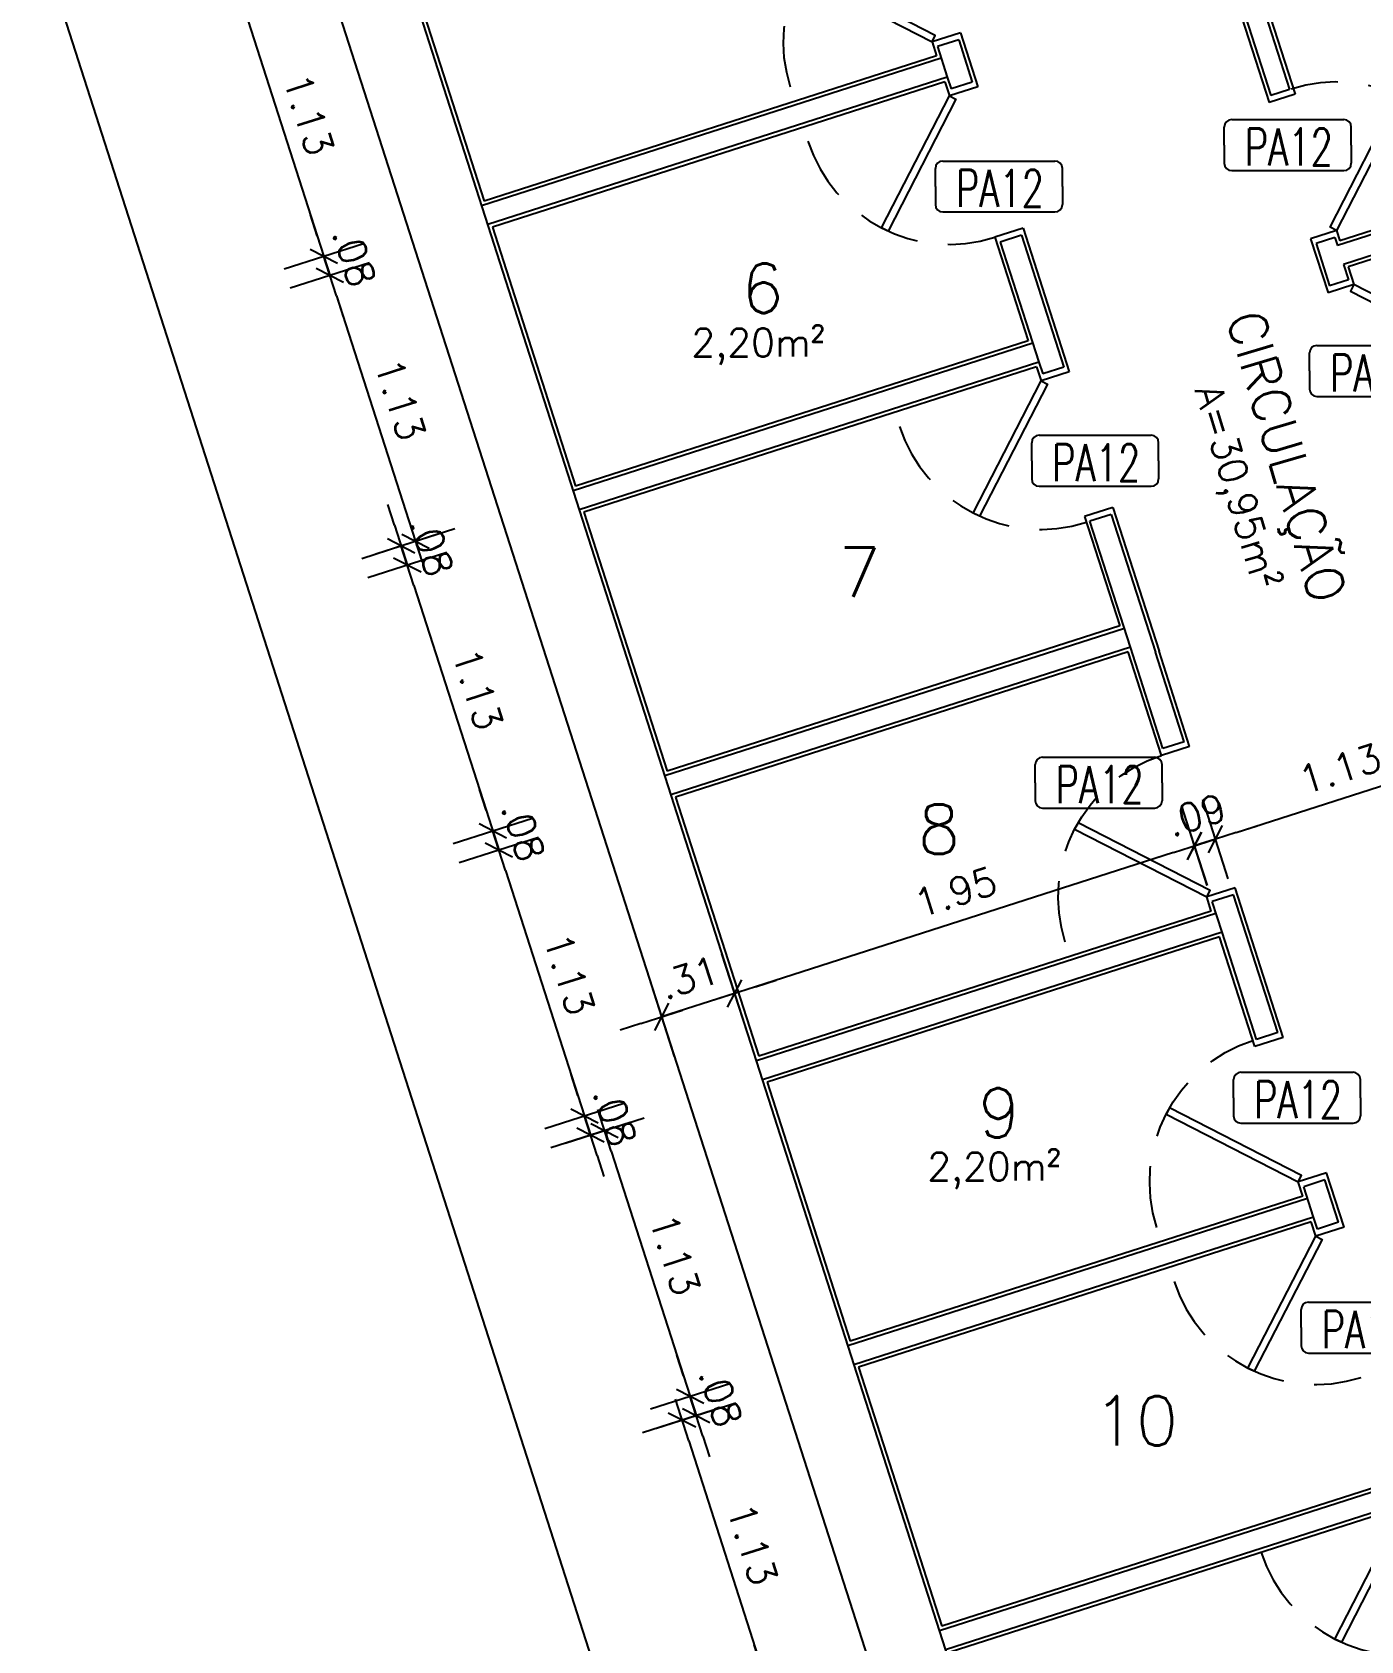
# Model space of a CAD drawing. Header units: millimetres. Extents: x -184.9 to -112.9, y 0.4 to 45.1.
# Drawn here: x -175.64 to -170.27, y 16.7 to 23.2 of the extents above; entities that cross this region are included whole.
import ezdxf
from ezdxf.enums import TextEntityAlignment as Align

# ---------------------------------------------------------------- set-up
doc = ezdxf.new("R2010")
doc.units = ezdxf.units.MM
doc.linetypes.add('HIDDEN', pattern=[0.375, 0.25, -0.125])
for name, color, linetype in [('COTA', 11, 'Continuous'), ('ESQUADRIA', 2, 'Continuous'), ('ESQUADRIA CT', 2, 'Continuous'), ('HACHURIA', 11, 'Continuous'), ('INDICACOES', 2, 'Continuous'), ('PAREDE', 7, 'Continuous'), ('TEXTO 1', 3, 'Continuous'), ('TEXTO 2', 2, 'Continuous')]:
    doc.layers.add(name, color=color, linetype=linetype)
doc.styles.add('ROMANS', font='romans.shx')
doc.dimstyles.new('Copy of TICK75', dxfattribs={"dimtxt": 0.1125, "dimasz": 0.088, "dimexe": 0.18, "dimexo": 0.0625, "dimgap": 0.079, "dimtad": 1, "dimrnd": 0.005, "dimzin": 4, "dimdsep": 46, "dimtxsty": 'ROMANS', "dimblk1": 'TICK', "dimblk2": 'TICK', "dimsah": 1, "dimcen": 0.09, "dimse1": 1, "dimse2": 1, "dimclrd": 256, "dimclrt": 2, "dimaunit": 1, "dimadec": 0, "dimazin": 0, "dimtfac": 1, "dimtix": 1, "dimtmove": 2, "dimatfit": 3, "dimldrblk": 'TICK', "dimfxl": 1, "dimtolj": 1, "dimtzin": 0, "dimlwd": -1, "dimarcsym": 0})
doc.dimstyles.new('TICK75', dxfattribs={"dimtxt": 0.1125, "dimasz": 0.088, "dimexe": 0.18, "dimexo": 0.0625, "dimgap": 0.061, "dimtad": 1, "dimrnd": 0.005, "dimzin": 4, "dimdsep": 46, "dimtxsty": 'ROMANS', "dimblk1": 'TICK', "dimblk2": 'TICK', "dimsah": 1, "dimcen": 0.09, "dimse1": 1, "dimse2": 1, "dimclrt": 2, "dimaunit": 1, "dimadec": 0, "dimazin": 0, "dimtfac": 1, "dimtix": 1, "dimtmove": 2, "dimatfit": 3, "dimldrblk": 'TICK', "dimfxl": 1, "dimtolj": 1, "dimtzin": 0, "dimarcsym": 0})

# ---------------------------------------------------------------- blocks, each defined once
blk = doc.blocks.new('TICK')
at = {"layer": 'COTA'}
for p, q in [((0, 1.908), (0, -1.908)), ((-1, 0), (1, 0))]:
    blk.add_line(p, q, dxfattribs=at)
at = {"layer": 'COTA', "color": 2}
blk.add_line((0.5, 0.5), (-0.5, -0.5), dxfattribs=at)
blk = doc.blocks.new('*D249')
at = {"layer": 'COTA', "color": 0, "lineweight": -2}
for p, q in [((-172.6932, 16.5991), (-172.7201, 16.6829)), ((-172.6663, 16.5153), (-172.6419, 16.4391)), ((-172.615, 16.3553), (-172.5881, 16.2716))]:
    blk.add_line(p, q, dxfattribs=at)
at = {"layer": 'Defpoints', "color": 0}
for p in [(-171.9717, 16.7383), (-171.9473, 16.6621), (-172.6419, 16.4391)]:
    blk.add_point(p, dxfattribs=at)
at = {"layer": 'COTA', "color": 0, "lineweight": -2, "xscale": 0.08800000000000001, "yscale": 0.08800000000000001, "zscale": 0.08800000000000001}
for p, rotation in [((-172.6663, 16.5153), 287.8004388985202), ((-172.6419, 16.4391), 107.8004388985202)]:
    blk.add_blockref('TICK', p, dxfattribs=dict(at, rotation=rotation))
at = {"layer": 'COTA', "color": 2, "insert": (-172.5424, 16.5131), "char_height": 0.1125, "attachment_point": 5, "rotation": 287.80044, "style": 'ROMANS'}
blk.add_mtext('\\A1;.08', dxfattribs=at)
blk = doc.blocks.new('P60')
at = {"layer": 'ESQUADRIA CT'}
blk.add_lwpolyline([(-0.4444, 0.4031), (-0.4243, 0.4243), (0, 0), (-0.0206, -0.0206), (-0.4444, 0.4031)], dxfattribs=at)
at = {"layer": 'ESQUADRIA CT', "color": 1, "linetype": 'HIDDEN'}
blk.add_arc((0, 0), 0.6, 90, 180, dxfattribs=at)
blk = doc.blocks.new('IND ESQUADRIAS')
for p, q in [((-0.2266, 0.206), (0.2266, 0.206)), ((-0.2564, 0.103), (-0.2564, 0.1762)), ((0.2564, 0.103), (0.2564, 0.1762)), ((-0.2564, 0.103), (-0.2564, 0.0298)), ((0.2564, 0.103), (0.2564, 0.0298)), ((-0.2266, 0), (0.2266, 0))]:
    blk.add_line(p, q)
for centre, start, end in [((-0.2266, 0.1762), 90, 180), ((0.2266, 0.1762), 0, 90), ((-0.2266, 0.0298), 180, 270), ((0.2266, 0.0298), 270, 0)]:
    blk.add_arc(centre, 0.0298, start, end)
at = {"linetype": 'ByBlock', "style": 'ROMANS', "width": 0.7}
blk.add_attdef('P01', text='', height=0.15, dxfattribs=at).set_placement((0.0041, -0.0248), align=Align.BOTTOM_CENTER)
blk = doc.blocks.new('*D146')
at = {"layer": 'COTA', "color": 0, "lineweight": -2}
blk.add_line((-170.7729, 19.9655), (-169.8633, 20.2576), dxfattribs=at)
at = {"layer": 'Defpoints', "color": 0}
for p in [(-169.7795, 20.2845), (-169.5285, 19.5026), (-170.6056, 19.1567)]:
    blk.add_point(p, dxfattribs=at)
at = {"layer": 'COTA', "color": 0, "lineweight": -2, "xscale": 0.08800000000000001, "yscale": 0.08800000000000001, "zscale": 0.08800000000000001}
for p, rotation in [((-169.7795, 20.2845), 17.80043889851428), ((-170.8567, 19.9386), 197.8004388985143)]:
    blk.add_blockref('TICK', p, dxfattribs=dict(at, rotation=rotation))
at = {"layer": 'COTA', "color": 2, "insert": (-170.354, 20.2232), "char_height": 0.1125, "attachment_point": 5, "rotation": 17.80044, "style": 'ROMANS'}
blk.add_mtext('\\A1;1.13', dxfattribs=at)
blk = doc.blocks.new('*D112')
at = {"layer": 'COTA', "color": 0, "lineweight": -2}
for p, q in [((-172.7992, 19.3154), (-173.0943, 19.2206)), ((-172.7154, 19.3423), (-172.6316, 19.3692)), ((-173.1781, 19.1937), (-173.2619, 19.1668))]:
    blk.add_line(p, q, dxfattribs=at)
at = {"layer": 'Defpoints', "color": 0}
for p in [(-173.0943, 19.2206), (-173.0943, 19.2206), (-172.7563, 19.182)]:
    blk.add_point(p, dxfattribs=at)
at = {"layer": 'COTA', "color": 0, "lineweight": -2, "xscale": 0.08800000000000001, "yscale": 0.08800000000000001, "zscale": 0.08800000000000001}
for p, rotation in [((-172.7992, 19.3154), 197.8004388985229), ((-173.0943, 19.2206), 17.80043889852288)]:
    blk.add_blockref('TICK', p, dxfattribs=dict(at, rotation=rotation))
at = {"layer": 'COTA', "color": 2, "insert": (-172.9826, 19.3797), "char_height": 0.1125, "attachment_point": 5, "rotation": 17.80044, "style": 'ROMANS'}
blk.add_mtext('\\A1;.31', dxfattribs=at)
blk = doc.blocks.new('*D111')
at = {"layer": 'COTA', "color": 0, "lineweight": -2}
blk.add_line((-171.0263, 19.8846), (-172.7154, 19.3423), dxfattribs=at)
at = {"layer": 'Defpoints', "color": 0}
for p in [(-170.8702, 19.6862), (-172.7992, 19.3154), (-172.7115, 19.0425)]:
    blk.add_point(p, dxfattribs=at)
at = {"layer": 'COTA', "color": 0, "lineweight": -2, "xscale": 0.08800000000000001, "yscale": 0.08800000000000001, "zscale": 0.08800000000000001}
for p, rotation in [((-170.9425, 19.9115), 17.80043889852326), ((-172.7992, 19.3154), 197.8004388985233)]:
    blk.add_blockref('TICK', p, dxfattribs=dict(at, rotation=rotation))
at = {"layer": 'COTA', "color": 2, "insert": (-171.9067, 19.7251), "char_height": 0.1125, "attachment_point": 5, "rotation": 17.80044, "style": 'ROMANS'}
blk.add_mtext('\\A1;1.95', dxfattribs=at)
blk = doc.blocks.new('*D110')
at = {"layer": 'COTA', "color": 0, "lineweight": -2}
for p, q in [((-170.7729, 19.9655), (-170.6891, 19.9924)), ((-170.8567, 19.9386), (-170.9424, 19.9111)), ((-171.0262, 19.8842), (-171.11, 19.8573))]:
    blk.add_line(p, q, dxfattribs=at)
at = {"layer": 'Defpoints', "color": 0}
for p in [(-170.9424, 19.9111), (-170.7845, 19.7137), (-170.8702, 19.6862)]:
    blk.add_point(p, dxfattribs=at)
at = {"layer": 'COTA', "color": 0, "lineweight": -2, "xscale": 0.08800000000000001, "yscale": 0.08800000000000001, "zscale": 0.08800000000000001}
for p, rotation in [((-170.9424, 19.9111), 17.80043889852488), ((-170.8567, 19.9386), 197.8004388985249)]:
    blk.add_blockref('TICK', p, dxfattribs=dict(at, rotation=rotation))
at = {"layer": 'COTA', "color": 2, "insert": (-170.9354, 20.0365), "char_height": 0.1125, "attachment_point": 5, "rotation": 17.80044, "style": 'ROMANS'}
blk.add_mtext('\\A1;.09', dxfattribs=at)
blk = doc.blocks.new('*D57')
at = {"layer": 'COTA', "color": 0, "lineweight": -2}
blk.add_line((-172.9849, 17.5074), (-172.6932, 16.5991), dxfattribs=at)
at = {"layer": 'Defpoints', "color": 0}
for p in [(-172.3172, 17.8142), (-171.9717, 16.7383), (-172.6663, 16.5153)]:
    blk.add_point(p, dxfattribs=at)
at = {"layer": 'COTA', "color": 0, "lineweight": -2, "xscale": 0.08800000000000001, "yscale": 0.08800000000000001, "zscale": 0.08800000000000001}
for p, rotation in [((-173.0118, 17.5912), 107.8004388985332), ((-172.6663, 16.5153), 287.8004388985332)]:
    blk.add_blockref('TICK', p, dxfattribs=dict(at, rotation=rotation))
at = {"layer": 'COTA', "color": 2, "insert": (-172.7274, 17.0891), "char_height": 0.1125, "attachment_point": 5, "rotation": 287.80044, "style": 'ROMANS'}
blk.add_mtext('\\A1;1.13', dxfattribs=at)
blk = doc.blocks.new('*D56')
at = {"layer": 'COTA', "color": 0, "lineweight": -2}
for p, q in [((-173.006, 17.7695), (-173.0329, 17.8533)), ((-172.9791, 17.6857), (-172.9546, 17.6095)), ((-172.9277, 17.5258), (-172.9008, 17.442))]:
    blk.add_line(p, q, dxfattribs=at)
at = {"layer": 'Defpoints', "color": 0}
for p in [(-172.3416, 17.8904), (-172.3172, 17.8142), (-172.9546, 17.6095)]:
    blk.add_point(p, dxfattribs=at)
at = {"layer": 'COTA', "color": 0, "lineweight": -2, "xscale": 0.08800000000000001, "yscale": 0.08800000000000001, "zscale": 0.08800000000000001}
for p, rotation in [((-172.9791, 17.6857), 287.8004388985412), ((-172.9546, 17.6095), 107.8004388985412)]:
    blk.add_blockref('TICK', p, dxfattribs=dict(at, rotation=rotation))
at = {"layer": 'COTA', "color": 2, "insert": (-172.8552, 17.6835), "char_height": 0.1125, "attachment_point": 5, "rotation": 287.80044, "style": 'ROMANS'}
blk.add_mtext('\\A1;.08', dxfattribs=at)
blk = doc.blocks.new('*D55')
at = {"layer": 'COTA', "color": 0, "lineweight": -2}
blk.add_line((-173.2976, 18.6778), (-173.006, 17.7695), dxfattribs=at)
at = {"layer": 'Defpoints', "color": 0}
for p in [(-172.6871, 18.9663), (-172.3416, 17.8904), (-172.9791, 17.6857)]:
    blk.add_point(p, dxfattribs=at)
at = {"layer": 'COTA', "color": 0, "lineweight": -2, "xscale": 0.08800000000000001, "yscale": 0.08800000000000001, "zscale": 0.08800000000000001}
for p, rotation in [((-173.3245, 18.7616), 107.8004388985332), ((-172.9791, 17.6857), 287.8004388985332)]:
    blk.add_blockref('TICK', p, dxfattribs=dict(at, rotation=rotation))
at = {"layer": 'COTA', "color": 2, "insert": (-173.0402, 18.2595), "char_height": 0.1125, "attachment_point": 5, "rotation": 287.80044, "style": 'ROMANS'}
blk.add_mtext('\\A1;1.13', dxfattribs=at)
blk = doc.blocks.new('*D54')
at = {"layer": 'COTA', "color": 0, "lineweight": -2}
for p, q in [((-173.433, 18.9032), (-173.4599, 18.987)), ((-173.4061, 18.8194), (-173.3817, 18.7433)), ((-173.3548, 18.6595), (-173.3279, 18.5757))]:
    blk.add_line(p, q, dxfattribs=at)
at = {"layer": 'Defpoints', "color": 0}
for p in [(-172.7687, 19.0241), (-172.6871, 18.9663), (-173.3817, 18.7433)]:
    blk.add_point(p, dxfattribs=at)
at = {"layer": 'COTA', "color": 0, "lineweight": -2, "xscale": 0.08800000000000001, "yscale": 0.08800000000000001, "zscale": 0.08800000000000001}
for p, rotation in [((-173.4061, 18.8194), 287.8004388985388), ((-173.3817, 18.7433), 107.8004388985388)]:
    blk.add_blockref('TICK', p, dxfattribs=dict(at, rotation=rotation))
at = {"layer": 'COTA', "color": 2, "insert": (-173.2823, 18.8172), "char_height": 0.1125, "attachment_point": 5, "rotation": 287.80044, "style": 'ROMANS'}
blk.add_mtext('\\A1;.08', dxfattribs=at)
blk = doc.blocks.new('*D53')
at = {"layer": 'COTA', "color": 0, "lineweight": -2}
blk.add_line((-173.7247, 19.8116), (-173.433, 18.9032), dxfattribs=at)
at = {"layer": 'Defpoints', "color": 0}
for p in [(-173.057, 20.1184), (-172.7687, 19.0241), (-173.4061, 18.8194)]:
    blk.add_point(p, dxfattribs=at)
at = {"layer": 'COTA', "color": 0, "lineweight": -2, "xscale": 0.08800000000000001, "yscale": 0.08800000000000001, "zscale": 0.08800000000000001}
for p, rotation in [((-173.7516, 19.8953), 107.8004388985336), ((-173.4061, 18.8194), 287.8004388985335)]:
    blk.add_blockref('TICK', p, dxfattribs=dict(at, rotation=rotation))
at = {"layer": 'COTA', "color": 2, "insert": (-173.4672, 19.3932), "char_height": 0.1125, "attachment_point": 5, "rotation": 287.80044, "style": 'ROMANS'}
blk.add_mtext('\\A1;1.13', dxfattribs=at)
blk = doc.blocks.new('*D52')
at = {"layer": 'COTA', "color": 0, "lineweight": -2}
for p, q in [((-173.8029, 20.0553), (-173.8298, 20.1391)), ((-173.776, 19.9715), (-173.7516, 19.8953)), ((-173.7247, 19.8116), (-173.6978, 19.7278))]:
    blk.add_line(p, q, dxfattribs=at)
at = {"layer": 'Defpoints', "color": 0}
for p in [(-173.1386, 20.1762), (-173.1141, 20.1), (-173.7516, 19.8953)]:
    blk.add_point(p, dxfattribs=at)
at = {"layer": 'COTA', "color": 0, "lineweight": -2, "xscale": 0.08800000000000001, "yscale": 0.08800000000000001, "zscale": 0.08800000000000001}
for p, rotation in [((-173.776, 19.9715), 287.8004388985272), ((-173.7516, 19.8953), 107.8004388985272)]:
    blk.add_blockref('TICK', p, dxfattribs=dict(at, rotation=rotation))
at = {"layer": 'COTA', "color": 2, "insert": (-173.6522, 19.9693), "char_height": 0.1125, "attachment_point": 5, "rotation": 287.80044, "style": 'ROMANS'}
blk.add_mtext('\\A1;.08', dxfattribs=at)
blk = doc.blocks.new('*D51')
at = {"layer": 'COTA', "color": 0, "lineweight": -2}
blk.add_line((-174.0946, 20.9636), (-173.8029, 20.0553), dxfattribs=at)
at = {"layer": 'Defpoints', "color": 0}
for p in [(-173.484, 21.2521), (-173.0814, 20.1945), (-173.776, 19.9715)]:
    blk.add_point(p, dxfattribs=at)
at = {"layer": 'COTA', "color": 0, "lineweight": -2, "xscale": 0.08800000000000001, "yscale": 0.08800000000000001, "zscale": 0.08800000000000001}
for p, rotation in [((-174.1215, 21.0474), 107.8004388985341), ((-173.776, 19.9715), 287.8004388985341)]:
    blk.add_blockref('TICK', p, dxfattribs=dict(at, rotation=rotation))
at = {"layer": 'COTA', "color": 2, "insert": (-173.8371, 20.5453), "char_height": 0.1125, "attachment_point": 5, "rotation": 287.80044, "style": 'ROMANS'}
blk.add_mtext('\\A1;1.13', dxfattribs=at)
blk = doc.blocks.new('*D50')
at = {"layer": 'COTA', "color": 0, "lineweight": -2}
for p, q in [((-174.1728, 21.2074), (-174.1997, 21.2912)), ((-174.1459, 21.1236), (-174.1215, 21.0474)), ((-174.0946, 20.9636), (-174.0677, 20.8798))]:
    blk.add_line(p, q, dxfattribs=at)
at = {"layer": 'Defpoints', "color": 0}
for p in [(-173.4513, 21.3466), (-173.484, 21.2521), (-174.1215, 21.0474)]:
    blk.add_point(p, dxfattribs=at)
at = {"layer": 'COTA', "color": 0, "lineweight": -2, "xscale": 0.08800000000000001, "yscale": 0.08800000000000001, "zscale": 0.08800000000000001}
for p, rotation in [((-174.1459, 21.1236), 287.8004388985381), ((-174.1215, 21.0474), 107.800438898538)]:
    blk.add_blockref('TICK', p, dxfattribs=dict(at, rotation=rotation))
at = {"layer": 'COTA', "color": 2, "insert": (-174.0221, 21.1213), "char_height": 0.1125, "attachment_point": 5, "rotation": 287.80044, "style": 'ROMANS'}
blk.add_mtext('\\A1;.08', dxfattribs=at)
blk = doc.blocks.new('*D49')
at = {"layer": 'COTA', "color": 0, "lineweight": -2}
blk.add_line((-174.4073, 22.134), (-174.1157, 21.2257), dxfattribs=at)
at = {"layer": 'Defpoints', "color": 0}
for p in [(-173.7968, 22.4225), (-173.4513, 21.3466), (-174.0888, 21.1419)]:
    blk.add_point(p, dxfattribs=at)
at = {"layer": 'COTA', "color": 0, "lineweight": -2, "xscale": 0.08800000000000001, "yscale": 0.08800000000000001, "zscale": 0.08800000000000001}
for p, rotation in [((-174.4342, 22.2178), 107.8004388985337), ((-174.0888, 21.1419), 287.8004388985337)]:
    blk.add_blockref('TICK', p, dxfattribs=dict(at, rotation=rotation))
at = {"layer": 'COTA', "color": 2, "insert": (-174.1499, 21.7157), "char_height": 0.1125, "attachment_point": 5, "rotation": 287.80044, "style": 'ROMANS'}
blk.add_mtext('\\A1;1.13', dxfattribs=at)
blk = doc.blocks.new('*D48')
at = {"layer": 'COTA', "color": 0, "lineweight": -2}
for p, q in [((-174.4856, 22.3778), (-174.5125, 22.4616)), ((-174.4587, 22.294), (-174.4342, 22.2178)), ((-174.4073, 22.134), (-174.3804, 22.0503))]:
    blk.add_line(p, q, dxfattribs=at)
at = {"layer": 'Defpoints', "color": 0}
for p in [(-173.8212, 22.4987), (-173.7968, 22.4225), (-174.4342, 22.2178)]:
    blk.add_point(p, dxfattribs=at)
at = {"layer": 'COTA', "color": 0, "lineweight": -2, "xscale": 0.08800000000000001, "yscale": 0.08800000000000001, "zscale": 0.08800000000000001}
for p, rotation in [((-174.4587, 22.294), 287.8004388985403), ((-174.4342, 22.2178), 107.8004388985404)]:
    blk.add_blockref('TICK', p, dxfattribs=dict(at, rotation=rotation))
at = {"layer": 'COTA', "color": 2, "insert": (-174.3348, 22.2918), "char_height": 0.1125, "attachment_point": 5, "rotation": 287.80044, "style": 'ROMANS'}
blk.add_mtext('\\A1;.08', dxfattribs=at)
blk = doc.blocks.new('*D47')
at = {"layer": 'COTA', "color": 0, "lineweight": -2}
blk.add_line((-174.7772, 23.2861), (-174.4856, 22.3778), dxfattribs=at)
at = {"layer": 'Defpoints', "color": 0}
for p in [(-174.1667, 23.5746), (-173.8212, 22.4987), (-174.4587, 22.294)]:
    blk.add_point(p, dxfattribs=at)
at = {"layer": 'COTA', "color": 0, "lineweight": -2, "xscale": 0.08800000000000001, "yscale": 0.08800000000000001, "zscale": 0.08800000000000001}
for p, rotation in [((-174.8041, 23.3699), 107.800438898533), ((-174.4587, 22.294), 287.8004388985329)]:
    blk.add_blockref('TICK', p, dxfattribs=dict(at, rotation=rotation))
at = {"layer": 'COTA', "color": 2, "insert": (-174.5198, 22.8678), "char_height": 0.1125, "attachment_point": 5, "rotation": 287.80044, "style": 'ROMANS'}
blk.add_mtext('\\A1;1.13', dxfattribs=at)
blk = doc.blocks.new('*D30')
at = {"layer": 'COTA'}
blk.add_line((-180.9622, 40.2522), (-171.5667, 10.9895), dxfattribs=at)
at = {"layer": 'Defpoints', "color": 0}
for p in [(-179.7531, 40.7328), (-170.3038, 11.3026), (-171.5398, 10.9057)]:
    blk.add_point(p, dxfattribs=at)
at = {"layer": 'COTA', "xscale": 0.08800000000000001, "yscale": 0.08800000000000001, "zscale": 0.08800000000000001}
for p, rotation in [((-180.9891, 40.336), 107.8004388985332), ((-171.5398, 10.9057), 287.8004388985332)]:
    blk.add_blockref('TICK', p, dxfattribs=dict(at, rotation=rotation))
at = {"layer": 'COTA', "color": 2, "insert": (-176.1357, 25.6622), "char_height": 0.1125, "attachment_point": 5, "rotation": 287.80044, "style": 'ROMANS'}
blk.add_mtext('\\A1;30.91', dxfattribs=at)

msp = doc.modelspace()

# ---------------------------------------------------------------- linework, layer by layer
at = {"layer": 'HACHURIA'}
for p, q in [((-170.9627, 23.9206), (-170.64, 22.9155)), ((-174.1478, 23.5649), (-173.8115, 22.5175)), ((-170.6822, 23.4067), (-170.5353, 22.9491)), ((-171.8875, 23.1983), (-172.0018, 23.1616)), ((-172.0018, 23.1616), (-171.9834, 23.1045)), ((-171.8875, 23.1983), (-171.8172, 22.9793)), ((-171.9834, 23.1045), (-173.8115, 22.5175)), ((-171.9498, 22.9998), (-173.7779, 22.4128)), ((-171.9498, 22.9998), (-171.9315, 22.9426)), ((-171.8172, 22.9793), (-171.9315, 22.9426)), ((-170.5353, 22.9491), (-170.64, 22.9155)), ((-168.9476, 22.8084), (-170.3543, 22.3567)), ((-168.914, 22.7037), (-170.3207, 22.252)), ((-173.7779, 22.4128), (-173.4416, 21.3655)), ((-171.6338, 22.408), (-171.7481, 22.3714)), ((-171.7481, 22.3714), (-171.6135, 21.9524)), ((-171.6338, 22.408), (-171.4473, 21.8272)), ((-170.3679, 22.399), (-170.4726, 22.3653)), ((-170.3679, 22.399), (-170.3543, 22.3567)), ((-170.4726, 22.3653), (-170.4023, 22.1464)), ((-170.3207, 22.252), (-170.2975, 22.18)), ((-170.2975, 22.18), (-170.4023, 22.1464)), ((-171.6135, 21.9524), (-173.4416, 21.3655)), ((-171.5799, 21.8477), (-173.408, 21.2607)), ((-171.5799, 21.8477), (-171.5616, 21.7906)), ((-171.4473, 21.8272), (-171.5616, 21.7906)), ((-171.2715, 21.2798), (-171.3858, 21.2431)), ((-171.2715, 21.2798), (-171.0849, 20.6985)), ((-173.408, 21.2607), (-173.0717, 20.2134)), ((-171.3858, 21.2431), (-171.2436, 20.8003)), ((-171.2436, 20.8003), (-173.0717, 20.2134)), ((-171.21, 20.6956), (-173.0381, 20.1087)), ((-171.0755, 20.2767), (-171.21, 20.6956)), ((-170.9613, 20.3134), (-171.0849, 20.6985)), ((-170.9613, 20.3134), (-171.0755, 20.2767)), ((-173.0381, 20.1087), (-172.7018, 19.0613)), ((-170.7778, 19.7421), (-170.8921, 19.7054)), ((-170.8737, 19.6483), (-170.8921, 19.7054)), ((-170.5837, 19.1375), (-170.7778, 19.7421)), ((-170.8737, 19.6483), (-172.7018, 19.0613)), ((-170.8401, 19.5435), (-172.6682, 18.9566)), ((-170.698, 19.1008), (-170.8401, 19.5435)), ((-170.5837, 19.1375), (-170.698, 19.1008)), ((-172.6682, 18.9566), (-172.3319, 17.9093)), ((-170.4079, 18.59), (-170.5222, 18.5533)), ((-170.5038, 18.4962), (-170.5222, 18.5533)), ((-170.3376, 18.371), (-170.4079, 18.59)), ((-170.5038, 18.4962), (-172.3319, 17.9093)), ((-170.4702, 18.3915), (-172.2983, 17.8045)), ((-170.4519, 18.3343), (-170.4702, 18.3915)), ((-170.3376, 18.371), (-170.4519, 18.3343)), ((-172.2983, 17.8045), (-171.962, 16.7572)), ((-170.1339, 17.3441), (-171.962, 16.7572)), ((-169.9861, 17.2761), (-171.9284, 16.6524))]:
    msp.add_line(p, q, dxfattribs=at)
at = {"layer": 'PAREDE'}
for p, q in [((-179.9781, 40.6605), (-170.5288, 11.2303)), ((-179.553, 40.3505), (-170.3064, 11.5516)), ((-170.9408, 23.9014), (-170.6334, 22.9439)), ((-170.7011, 23.4164), (-170.5572, 22.9683)), ((-171.8942, 23.1699), (-171.9799, 23.1424)), ((-171.8942, 23.1699), (-171.8391, 22.9985)), ((-171.9646, 23.0948), (-173.8212, 22.4987)), ((-171.9799, 23.1424), (-171.9401, 23.0186)), ((-171.9401, 23.0186), (-173.7968, 22.4225)), ((-171.9401, 23.0186), (-171.9248, 22.971)), ((-171.8391, 22.9985), (-171.9248, 22.971)), ((-170.5572, 22.9683), (-170.6334, 22.9439)), ((-168.9287, 22.7987), (-170.364, 22.3379)), ((-168.9043, 22.7225), (-170.3395, 22.2617)), ((-171.6404, 22.3797), (-171.7261, 22.3521)), ((-171.6404, 22.3797), (-171.4692, 21.8465)), ((-170.3745, 22.3706), (-170.4507, 22.3461)), ((-170.3745, 22.3706), (-170.364, 22.3379)), ((-171.7261, 22.3521), (-171.5702, 21.8666)), ((-170.4507, 22.3461), (-170.3956, 22.1747)), ((-170.3395, 22.2617), (-170.3195, 22.1992)), ((-170.3195, 22.1992), (-170.3956, 22.1747)), ((-171.5947, 21.9427), (-173.4513, 21.3466)), ((-171.5702, 21.8666), (-173.4269, 21.2704)), ((-171.5702, 21.8666), (-171.5549, 21.8189)), ((-171.4692, 21.8465), (-171.5549, 21.8189)), ((-171.2782, 21.2514), (-171.3639, 21.2239)), ((-171.2003, 20.7145), (-171.3639, 21.2239)), ((-171.2782, 21.2514), (-171.0992, 20.6939)), ((-171.2248, 20.7907), (-173.0814, 20.1945)), ((-171.2003, 20.7145), (-173.057, 20.1184)), ((-171.0689, 20.3051), (-171.2003, 20.7145)), ((-170.9832, 20.3326), (-171.0992, 20.6939)), ((-170.9832, 20.3326), (-171.0689, 20.3051)), ((-170.7845, 19.7137), (-170.8702, 19.6862)), ((-170.6056, 19.1567), (-170.7845, 19.7137)), ((-170.8549, 19.6386), (-172.7115, 19.0425)), ((-170.8304, 19.5624), (-170.8702, 19.6862)), ((-170.8304, 19.5624), (-172.6871, 18.9663)), ((-170.6913, 19.1292), (-170.8304, 19.5624)), ((-170.6056, 19.1567), (-170.6913, 19.1292)), ((-170.4146, 18.5616), (-170.5003, 18.5341)), ((-170.4605, 18.4103), (-170.5003, 18.5341)), ((-170.3595, 18.3902), (-170.4146, 18.5616)), ((-170.485, 18.4865), (-172.3416, 17.8904)), ((-170.4605, 18.4103), (-172.3172, 17.8142)), ((-170.4452, 18.3627), (-170.4605, 18.4103)), ((-170.3595, 18.3902), (-170.4452, 18.3627)), ((-170.1151, 17.3344), (-171.9717, 16.7383)), ((-170.0049, 17.2858), (-171.9473, 16.6621))]:
    msp.add_line(p, q, dxfattribs=at)

# ---------------------------------------------------------------- block references
at = {"layer": 'ESQUADRIA', "xscale": -1}
for p, rotation in [((-172.0019, 23.1614), 107.8004388985282), ((-170.2975, 22.18), 287.8004388983263), ((-170.8921, 19.7054), 107.8004388985282), ((-170.5223, 18.5531), 107.8004388985282)]:
    msp.add_blockref('P60', p, dxfattribs=dict(at, rotation=rotation))
at = {"layer": 'ESQUADRIA'}
for p, rotation in [((-170.3679, 22.399), 287.8004388987274), ((-171.9317, 22.9428), 107.8004388985316), ((-171.5616, 21.7906), 107.8004388985316), ((-170.4521, 18.3345), 107.8004388985316), ((-170.1005, 17.2395), 107.8004388985316)]:
    msp.add_blockref('P60', p, dxfattribs=dict(at, rotation=rotation))
at = {"layer": 'INDICACOES'}
for p in [(-170.5647, 22.6408), (-171.7318, 22.4736), (-170.2207, 21.7279), (-171.3429, 21.3649), (-171.329, 20.064), (-170.5275, 18.7906), (-170.2544, 17.8616)]:
    msp.add_blockref('IND ESQUADRIAS', p, dxfattribs=at).add_auto_attribs({'P01': 'PA12'})

# ---------------------------------------------------------------- texts
at = {"layer": 'TEXTO 1', "style": 'ROMANS'}
for s, p in [('6', (-172.772, 22.0652)), ('7', (-172.38, 20.9179)), ('8', (-172.0599, 19.8793)), ('9', (-171.816, 18.7327)), ('10', (-171.3501, 17.4879))]:
    msp.add_text(s, height=0.2, dxfattribs=at).set_placement(p)
msp.add_text('CIRCULAÇÃO', height=0.15, rotation=286.50642, dxfattribs=at).set_placement((-170.8134, 22.0462))
at = {"layer": 'TEXTO 2', "style": 'ROMANS'}
for p in [(-172.974, 21.8898), (-172.0212, 18.5597)]:
    msp.add_text('2,20m²', height=0.1125, dxfattribs=at).set_placement(p)
msp.add_text('A=30,95m²', height=0.1125, rotation=286.50642, dxfattribs=at).set_placement((-170.9414, 21.754))

# ---------------------------------------------------------------- dimensions: what is measured, and where the dimension line sits
at = {"layer": 'COTA'}
for p1, p2, distance, dimstyle, picture, middle in [((-179.7531, 40.7328), (-170.3038, 11.3026), -1.2982, 'Copy of TICK75', '*D30', (-176.1357, 25.6622)), ((-170.6056, 19.1567), (-169.5285, 19.5026), 0.8212, 'TICK75', '*D146', (-170.354, 20.2232)), ((-171.9717, 16.7383), (-171.9473, 16.6621), -0.7295, 'TICK75', '*D249', (-172.5424, 16.5131))]:
    dim = msp.add_aligned_dim(p1=p1, p2=p2, distance=distance, dimstyle=dimstyle, dxfattribs=at)
    dim.commit()
    dim.dimension.update_dxf_attribs({"geometry": picture, "text_midpoint": middle})
dim = msp.add_linear_dim(base=(-174.4587, 22.294), p1=(-174.1667, 23.5746), p2=(-173.8212, 22.4987), angle=107.80044, text='1.13', dimstyle='TICK75', dxfattribs=at)
dim.commit()
dim.dimension.update_dxf_attribs({"geometry": '*D47', "text_midpoint": (-174.5198, 22.8678)})
for base, p1, p2, angle, picture, middle in [((-174.4342, 22.2178), (-173.8212, 22.4987), (-173.7968, 22.4225), 107.80044, '*D48', (-174.3348, 22.2918)), ((-174.0888, 21.1419), (-173.7968, 22.4225), (-173.4513, 21.3466), 107.80044, '*D49', (-174.1499, 21.7157)), ((-174.1215, 21.0474), (-173.4513, 21.3466), (-173.484, 21.2521), 107.80044, '*D50', (-174.0221, 21.1213)), ((-173.776, 19.9715), (-173.484, 21.2521), (-173.0814, 20.1945), 107.80044, '*D51', (-173.8371, 20.5453)), ((-173.7516, 19.8953), (-173.1386, 20.1762), (-173.1141, 20.1), 107.80044, '*D52', (-173.6522, 19.9693)), ((-173.4061, 18.8194), (-173.057, 20.1184), (-172.7687, 19.0241), 107.80044, '*D53', (-173.4672, 19.3932)), ((-170.9424, 19.9111), (-170.7845, 19.7137), (-170.8702, 19.6862), 17.80044, '*D110', (-170.9354, 20.0365)), ((-172.7992, 19.3154), (-170.8702, 19.6862), (-172.7115, 19.0425), 17.80044, '*D111', (-171.9067, 19.7251)), ((-173.0943, 19.2206), (-172.7563, 19.182), (-173.0943, 19.2206), 17.80044, '*D112', (-172.9826, 19.3797)), ((-173.3817, 18.7433), (-172.7687, 19.0241), (-172.6871, 18.9663), 107.80044, '*D54', (-173.2823, 18.8172)), ((-172.9791, 17.6857), (-172.6871, 18.9663), (-172.3416, 17.8904), 107.80044, '*D55', (-173.0402, 18.2595)), ((-172.9546, 17.6095), (-172.3416, 17.8904), (-172.3172, 17.8142), 107.80044, '*D56', (-172.8552, 17.6835)), ((-172.6663, 16.5153), (-172.3172, 17.8142), (-171.9717, 16.7383), 107.80044, '*D57', (-172.7274, 17.0891))]:
    dim = msp.add_linear_dim(base=base, p1=p1, p2=p2, angle=angle, dimstyle='TICK75', dxfattribs=at)
    dim.commit()
    dim.dimension.update_dxf_attribs({"geometry": picture, "text_midpoint": middle})

doc.saveas('drawing.dxf')
